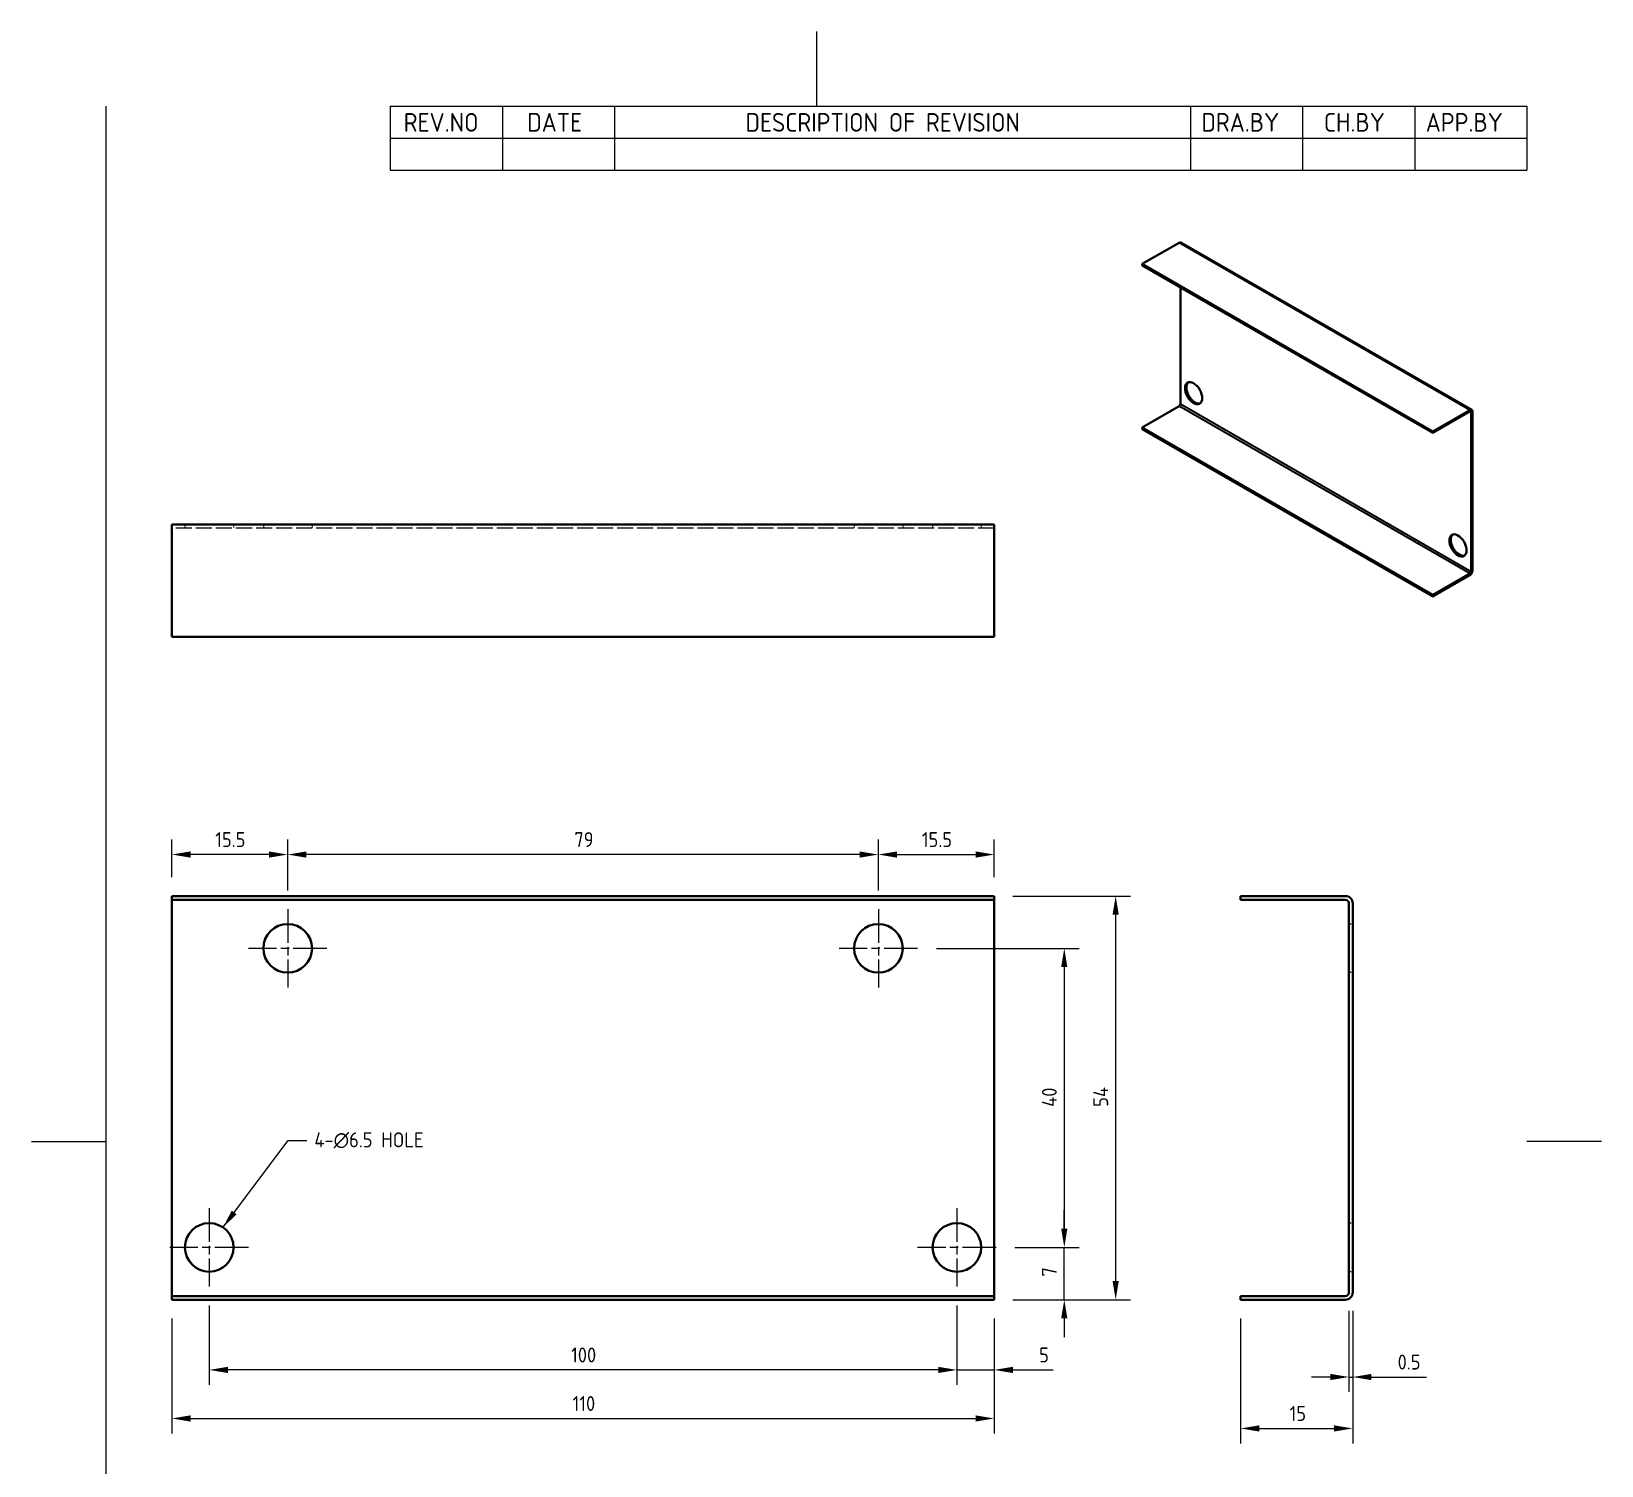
# Model space of a CAD drawing. Header units: millimetres. Extents: x 0 to 210, y 0 to 297.
# Drawn here: x 0 to 210, y 105.2 to 297 of the extents above; entities that cross this region are included whole.
import ezdxf

# ---------------------------------------------------------------- set-up
doc = ezdxf.new("R2010")
doc.units = ezdxf.units.MM
doc.linetypes.add('CHAIN', pattern=[0.35429999999999995, 0.2362, -0.0295, 0.0591, -0.0295])
doc.linetypes.add('DASHED', pattern=[0.2067, 0.1654, -0.0413])
doc.layers.get('0').update_dxf_attribs({"color": 3, "lineweight": 25})
for name, color, linetype, lineweight in [('가려진 것(ISO)', 2, 'DASHED', 18), ('가시적인 것(ISO)', 3, 'Continuous', 40), ('가시적인 좁은 것(ISO)', 3, 'Continuous', 35), ('경계(ISO)', 7, 'Continuous', 25), ('기호(ISO)', 5, 'Continuous', 25), ('중심 표식(ISO)', 1, 'Continuous', 25), ('치수(ISO)', 2, 'Continuous', 25)]:
    doc.layers.add(name, color=color, linetype=linetype, lineweight=lineweight)
doc.styles.add('ISO ProportionalPSTEK', font='isocp.shx')
doc.styles.add('치수 텍스트_PSTEK_POSCO', font='isocp.shx')
doc.dimstyles.new('치수_PSTEK_POSCO', dxfattribs={"dimtxt": 2, "dimasz": 2.5, "dimexe": 2, "dimexo": 2.5, "dimgap": 1, "dimtad": 1, "dimrnd": 1e-08, "dimdsep": 46, "dimtxsty": '치수 텍스트_PSTEK_POSCO', "dimcen": 0.09, "dimdle": 10, "dimclrd": 7, "dimclre": 7, "dimclrt": 2, "dimadec": 1, "dimazin": 2, "dimtfac": 1, "dimtmove": 0, "dimatfit": 3, "dimfxl": 0, "dimtolj": 1, "dimlwd": -1, "dimlwe": -1, "dimarcsym": 0})
doc.dimstyles.new('치수_PSTEK_POSCO$7', dxfattribs={"dimtxt": 2, "dimasz": 2.5, "dimexe": 2, "dimexo": 2.5, "dimgap": 1, "dimtad": 1, "dimrnd": 1e-08, "dimdsep": 46, "dimtxsty": '치수 텍스트_PSTEK_POSCO', "dimcen": 0.09, "dimdle": 10, "dimclrd": 7, "dimclre": 7, "dimclrt": 2, "dimadec": 1, "dimazin": 2, "dimtfac": 1, "dimtmove": 0, "dimatfit": 3, "dimfxl": 0, "dimtolj": 1, "dimlwd": -1, "dimlwe": -1, "dimarcsym": 0})

# ---------------------------------------------------------------- blocks, each defined once
blk = doc.blocks.new('경계 Default Border')
at = {"layer": '경계(ISO)', "flags": 128}
for points in [[(105, 297.0000076293945), (105, 287.0000076293945)], [(10, 10), (10, 287.0000076293945)], [(0, 148.5000038146973), (10, 148.5000038146973)], [(210, 148.5000038146973), (200, 148.5000038146973)]]:
    blk.add_lwpolyline(points, dxfattribs=at)
blk = doc.blocks.new('리비전 내역')
at = {"layer": '기호(ISO)'}
for p, q in [((48.00000000000001, 287.0000076293945), (200, 287.0000076293945)), ((48.00000000000001, 287.0000076293945), (48.00000000000001, 282.7200076293945)), ((63.00000000000001, 287.0000076293945), (63.00000000000001, 282.7200076293945)), ((78, 287.0000076293945), (78, 282.7200076293945)), ((155, 287.0000076293945), (155, 282.7200076293945)), ((170, 287.0000076293945), (170, 282.7200076293945)), ((185, 287.0000076293945), (185, 282.7200076293945)), ((200, 287.0000076293945), (200, 282.7200076293945)), ((48.00000000000001, 282.7200076293945), (200, 282.7200076293945)), ((48.00000000000001, 282.7200076293945), (48.00000000000001, 278.4400076293945)), ((63.00000000000001, 282.7200076293945), (63.00000000000001, 278.4400076293945)), ((78, 282.7200076293945), (78, 278.4400076293945)), ((155, 282.7200076293945), (155, 278.4400076293945)), ((170, 282.7200076293945), (170, 278.4400076293945)), ((185, 282.7200076293945), (185, 278.4400076293945)), ((200, 282.7200076293945), (200, 278.4400076293945)), ((48.00000000000001, 278.4400076293945), (200, 278.4400076293945))]:
    blk.add_line(p, q, dxfattribs=at)
at = {"layer": '기호(ISO)', "color": 2, "char_height": 2.5, "attachment_point": 7, "style": 'ISO ProportionalPSTEK'}
for s, insert in [('REV.NO', (49.7871163682308, 283.5831900503393)), ('DATE', (66.31423177283666, 283.5831900503393)), ('DESCRIPTION OF REVISION', (95.50702043336295, 283.5831900503393)), ('DRA.BY', (156.4757339553203, 283.5831900503393)), ('CH.BY', (172.8642915086116, 283.5831900503393)), ('APP.BY', (186.4777339604403, 283.5831900503393))]:
    blk.add_mtext(s, dxfattribs=dict(at, insert=insert))
blk = doc.blocks.new('*D23')
at = {"layer": 'Defpoints', "color": 0}
for p in [(18.77801040483829, 127.3541223550404), (128.7780104048383, 127.3541223550404), (128.7780104048383, 111.473298039923)]:
    blk.add_point(p, dxfattribs=at)
at = {"layer": '치수(ISO)', "color": 7}
for p, q in [((18.77801040483829, 124.8541223550404), (18.77801040483829, 109.473298039923)), ((128.7780104048383, 124.8541223550404), (128.7780104048383, 109.473298039923)), ((21.27801040483829, 111.473298039923), (126.2780104048383, 111.473298039923))]:
    blk.add_line(p, q, dxfattribs=at)
for points in [[(21.27801040483829, 111.8899647065896), (21.27801040483829, 111.0566313732563), (18.77801040483829, 111.473298039923)], [(126.2780104048383, 111.8899647065896), (126.2780104048383, 111.0566313732563), (128.7780104048383, 111.473298039923)]]:
    blk.add_solid(points, dxfattribs=at)
at = {"layer": '치수(ISO)', "color": 2, "insert": (72.3772230032635, 113.473298039923), "char_height": 2, "attachment_point": 4, "style": '치수 텍스트_PSTEK_POSCO'}
blk.add_mtext('\\A1;110', dxfattribs=at)
blk = doc.blocks.new('*D24')
at = {"layer": 'Defpoints', "color": 0}
for p in [(128.7780104048383, 181.3541223550404), (128.7780104048383, 127.3541223550404), (145.0106339350178, 127.3541223550404)]:
    blk.add_point(p, dxfattribs=at)
at = {"layer": '치수(ISO)', "color": 7}
for p, q in [((131.2780104048383, 181.3541223550404), (147.0106339350178, 181.3541223550404)), ((145.0106339350178, 178.8541223550404), (145.0106339350178, 129.8541223550404)), ((131.2780104048383, 127.3541223550404), (147.0106339350178, 127.3541223550404))]:
    blk.add_line(p, q, dxfattribs=at)
for points in [[(144.5939672683512, 178.8541223550404), (145.4273006016845, 178.8541223550404), (145.0106339350178, 181.3541223550404)], [(144.5939672683512, 129.8541223550404), (145.4273006016845, 129.8541223550404), (145.0106339350178, 127.3541223550404)]]:
    blk.add_solid(points, dxfattribs=at)
at = {"layer": '치수(ISO)', "color": 2, "insert": (143.0106339350178, 153.1541223550404), "char_height": 2, "attachment_point": 4, "rotation": 90, "style": '치수 텍스트_PSTEK_POSCO'}
blk.add_mtext('\\A1;54', dxfattribs=at)
blk = doc.blocks.new('*D25')
at = {"layer": 'Defpoints', "color": 0}
for p in [(118.5280104048383, 174.3541223550404), (129.0280104048383, 134.3541223550404), (138.1376492750776, 134.3541223550404)]:
    blk.add_point(p, dxfattribs=at)
at = {"layer": '치수(ISO)', "color": 7}
for p, q in [((121.0280104048383, 174.3541223550404), (140.1376492750776, 174.3541223550404)), ((138.1376492750776, 171.8541223550404), (138.1376492750776, 136.8541223550404)), ((131.5280104048383, 134.3541223550404), (140.1376492750776, 134.3541223550404))]:
    blk.add_line(p, q, dxfattribs=at)
for points in [[(137.7209826084109, 171.8541223550404), (138.5543159417442, 171.8541223550404), (138.1376492750776, 174.3541223550404)], [(137.7209826084109, 136.8541223550404), (138.5543159417442, 136.8541223550404), (138.1376492750776, 134.3541223550404)]]:
    blk.add_solid(points, dxfattribs=at)
at = {"layer": '치수(ISO)', "color": 2, "insert": (136.1376492750775, 153.1533349534656), "char_height": 2, "attachment_point": 4, "rotation": 90, "style": '치수 텍스트_PSTEK_POSCO'}
blk.add_mtext('\\A1;40', dxfattribs=at)
blk = doc.blocks.new('*D26')
at = {"layer": 'Defpoints', "color": 0}
for p in [(23.77801040483829, 129.1041223550404), (123.7780104048383, 129.1041223550404), (23.77801040483829, 117.9685674974947)]:
    blk.add_point(p, dxfattribs=at)
at = {"layer": '치수(ISO)', "color": 7}
for p, q in [((23.77801040483829, 126.6041223550404), (23.77801040483829, 115.9685674974947)), ((123.7780104048383, 126.6041223550404), (123.7780104048383, 115.9685674974947)), ((121.2780104048383, 117.9685674974947), (26.27801040483829, 117.9685674974947))]:
    blk.add_line(p, q, dxfattribs=at)
for points in [[(26.27801040483829, 118.3852341641614), (26.27801040483829, 117.551900830828), (23.77801040483829, 117.9685674974947)], [(121.2780104048383, 118.3852341641614), (121.2780104048383, 117.551900830828), (123.7780104048383, 117.9685674974947)]]:
    blk.add_solid(points, dxfattribs=at)
at = {"layer": '치수(ISO)', "color": 2, "insert": (72.17722300326349, 119.9685674974947), "char_height": 2, "attachment_point": 4, "style": '치수 텍스트_PSTEK_POSCO'}
blk.add_mtext('\\A1;100', dxfattribs=at)
blk = doc.blocks.new('*D27')
at = {"layer": 'Defpoints', "color": 0}
for p in [(123.7780104048383, 129.1041223550404), (128.7780104048383, 127.3541223550404), (128.7780104048383, 117.9685674974947)]:
    blk.add_point(p, dxfattribs=at)
at = {"layer": '치수(ISO)', "color": 7}
for p, q in [((123.7780104048383, 126.6041223550404), (123.7780104048383, 115.9685674974947)), ((128.7780104048383, 124.8541223550404), (128.7780104048383, 115.9685674974947)), ((121.2780104048383, 117.9685674974947), (118.7780104048383, 117.9685674974947)), ((123.7780104048383, 117.9685674974947), (128.7780104048383, 117.9685674974947)), ((131.2780104048383, 117.9685674974947), (136.6608531173129, 117.9685674974947))]:
    blk.add_line(p, q, dxfattribs=at)
for points in [[(121.2780104048383, 118.3852341641614), (121.2780104048383, 117.551900830828), (123.7780104048383, 117.9685674974947)], [(131.2780104048383, 118.3852341641614), (131.2780104048383, 117.551900830828), (128.7780104048383, 117.9685674974947)]]:
    blk.add_solid(points, dxfattribs=at)
at = {"layer": '치수(ISO)', "color": 2, "insert": (134.7780104048383, 119.9685674974947), "char_height": 2, "attachment_point": 4, "style": '치수 텍스트_PSTEK_POSCO'}
blk.add_mtext('\\A1;5', dxfattribs=at)
blk = doc.blocks.new('*D28')
at = {"layer": 'Defpoints', "color": 0}
for p in [(129.0280104048383, 134.3541223550404), (138.1376492750776, 134.3541223550404), (128.7780104048383, 127.3541223550404)]:
    blk.add_point(p, dxfattribs=at)
at = {"layer": '치수(ISO)', "color": 7}
for p, q in [((138.1376492750776, 136.8541223550404), (138.1376492750776, 139.3541223550404)), ((131.5280104048383, 134.3541223550404), (140.1376492750776, 134.3541223550404)), ((138.1376492750776, 127.3541223550404), (138.1376492750776, 134.3541223550404)), ((131.2780104048383, 127.3541223550404), (140.1376492750776, 127.3541223550404)), ((138.1376492750776, 124.8541223550404), (138.1376492750776, 122.3541223550404))]:
    blk.add_line(p, q, dxfattribs=at)
for points in [[(137.7209826084109, 136.8541223550404), (138.5543159417442, 136.8541223550404), (138.1376492750776, 134.3541223550404)], [(137.7209826084109, 124.8541223550404), (138.5543159417442, 124.8541223550404), (138.1376492750776, 127.3541223550404)]]:
    blk.add_solid(points, dxfattribs=at)
at = {"layer": '치수(ISO)', "color": 2, "insert": (136.1376492750775, 130.4541223550404), "char_height": 2, "attachment_point": 4, "rotation": 90, "style": '치수 텍스트_PSTEK_POSCO'}
blk.add_mtext('\\A1;7', dxfattribs=at)
blk = doc.blocks.new('*D29')
at = {"layer": 'Defpoints', "color": 0}
for p in [(176.7156722142765, 128.3541223550404), (161.7156722142765, 127.3541223550404), (176.7156722142765, 110.1397338571001)]:
    blk.add_point(p, dxfattribs=at)
at = {"layer": '치수(ISO)', "color": 7}
for p, q in [((161.7156722142765, 124.8541223550404), (161.7156722142765, 108.1397338571001)), ((176.7156722142765, 125.8541223550404), (176.7156722142765, 108.1397338571001)), ((164.2156722142765, 110.1397338571001), (174.2156722142765, 110.1397338571001))]:
    blk.add_line(p, q, dxfattribs=at)
for points in [[(164.2156722142765, 110.5564005237667), (164.2156722142765, 109.7230671904334), (161.7156722142765, 110.1397338571001)], [(174.2156722142765, 110.5564005237667), (174.2156722142765, 109.7230671904334), (176.7156722142765, 110.1397338571001)]]:
    blk.add_solid(points, dxfattribs=at)
at = {"layer": '치수(ISO)', "color": 2, "insert": (168.2742508580392, 112.1397338571001), "char_height": 2, "attachment_point": 4, "style": '치수 텍스트_PSTEK_POSCO'}
blk.add_mtext('\\A1;15', dxfattribs=at)
blk = doc.blocks.new('*D30')
at = {"layer": 'Defpoints', "color": 0}
for p in [(176.2156722142765, 128.3541223550404), (176.7156722142765, 128.3541223550404), (176.7156722142765, 117.0173234814908)]:
    blk.add_point(p, dxfattribs=at)
at = {"layer": '치수(ISO)', "color": 7}
for p, q in [((176.2156722142765, 125.8541223550404), (176.2156722142765, 115.0173234814908)), ((176.7156722142765, 125.8541223550404), (176.7156722142765, 115.0173234814908)), ((173.7156722142765, 117.0173234814908), (171.2156722142765, 117.0173234814908)), ((176.2156722142765, 117.0173234814908), (176.7156722142765, 117.0173234814908)), ((179.2156722142765, 117.0173234814908), (186.6000897299007, 117.0173234814908))]:
    blk.add_line(p, q, dxfattribs=at)
for points in [[(173.7156722142765, 117.4339901481575), (173.7156722142765, 116.6006568148241), (176.2156722142765, 117.0173234814908)], [(179.2156722142765, 117.4339901481575), (179.2156722142765, 116.6006568148241), (176.7156722142765, 117.0173234814908)]]:
    blk.add_solid(points, dxfattribs=at)
at = {"layer": '치수(ISO)', "color": 2, "insert": (182.7156722142765, 119.0173234814908), "char_height": 2, "attachment_point": 4, "style": '치수 텍스트_PSTEK_POSCO'}
blk.add_mtext('\\A1;0.5', dxfattribs=at)
blk = doc.blocks.new('*D31')
at = {"layer": 'Defpoints', "color": 0}
for p in [(34.27801040483829, 186.9000296094657), (34.27801040483829, 179.6041223550404), (113.2780104048383, 179.6041223550404)]:
    blk.add_point(p, dxfattribs=at)
at = {"layer": '치수(ISO)', "color": 7}
for p, q in [((34.27801040483829, 182.1041223550404), (34.27801040483829, 188.9000296094657)), ((110.7780104048383, 186.9000296094657), (36.77801040483829, 186.9000296094657)), ((113.2780104048383, 182.1041223550404), (113.2780104048383, 188.9000296094657))]:
    blk.add_line(p, q, dxfattribs=at)
for points in [[(36.77801040483829, 187.3166962761324), (36.77801040483829, 186.4833629427991), (34.27801040483829, 186.9000296094657)], [(110.7780104048383, 187.3166962761324), (110.7780104048383, 186.4833629427991), (113.2780104048383, 186.9000296094657)]]:
    blk.add_solid(points, dxfattribs=at)
at = {"layer": '치수(ISO)', "color": 2, "insert": (72.60641692583653, 188.9000296094657), "char_height": 2, "attachment_point": 4, "style": '치수 텍스트_PSTEK_POSCO'}
blk.add_mtext('\\A1;79', dxfattribs=at)
blk = doc.blocks.new('*D32')
at = {"layer": 'Defpoints', "color": 0}
for p in [(128.7780104048383, 186.9000296094657), (128.7780104048383, 181.3541223550404), (113.2780104048383, 179.6041223550404)]:
    blk.add_point(p, dxfattribs=at)
at = {"layer": '치수(ISO)', "color": 7}
for p, q in [((113.2780104048383, 182.1041223550404), (113.2780104048383, 188.9000296094657)), ((115.7780104048383, 186.9000296094657), (126.2780104048383, 186.9000296094657)), ((128.7780104048383, 183.8541223550404), (128.7780104048383, 188.9000296094657))]:
    blk.add_line(p, q, dxfattribs=at)
for points in [[(115.7780104048383, 187.3166962761324), (115.7780104048383, 186.4833629427991), (113.2780104048383, 186.9000296094657)], [(126.2780104048383, 187.3166962761324), (126.2780104048383, 186.4833629427991), (128.7780104048383, 186.9000296094657)]]:
    blk.add_solid(points, dxfattribs=at)
at = {"layer": '치수(ISO)', "color": 2, "insert": (119.086589048601, 188.9000296094657), "char_height": 2, "attachment_point": 4, "style": '치수 텍스트_PSTEK_POSCO'}
blk.add_mtext('\\A1;15.5', dxfattribs=at)
blk = doc.blocks.new('*D33')
at = {"layer": 'Defpoints', "color": 0}
for p in [(18.77801040483831, 186.9000296094657), (18.77801040483831, 181.3541223550404), (34.27801040483829, 179.6041223550404)]:
    blk.add_point(p, dxfattribs=at)
at = {"layer": '치수(ISO)', "color": 7}
for p, q in [((18.77801040483831, 183.8541223550404), (18.77801040483831, 188.9000296094657)), ((31.77801040483829, 186.9000296094657), (21.27801040483831, 186.9000296094657)), ((34.27801040483829, 182.1041223550404), (34.27801040483829, 188.9000296094657))]:
    blk.add_line(p, q, dxfattribs=at)
for points in [[(21.27801040483831, 187.3166962761324), (21.27801040483831, 186.4833629427991), (18.77801040483831, 186.9000296094657)], [(31.77801040483829, 187.3166962761324), (31.77801040483829, 186.4833629427991), (34.27801040483829, 186.9000296094657)]]:
    blk.add_solid(points, dxfattribs=at)
at = {"layer": '치수(ISO)', "color": 2, "insert": (24.58658904860099, 188.9000296094657), "char_height": 2, "attachment_point": 4, "style": '치수 텍스트_PSTEK_POSCO'}
blk.add_mtext('\\A1;15.5', dxfattribs=at)

msp = doc.modelspace()

# ---------------------------------------------------------------- linework, layer by layer
at = {"layer": '가려진 것(ISO)', "ltscale": 0.9522482752799988}
for p, q in [((20.52801040485881, 231.0392047327936), (20.52801040485881, 230.5392047327936)), ((27.02801040485881, 231.0392047327936), (27.02801040485881, 230.5392047327936)), ((31.02801040485881, 231.0392047328055), (31.02801040485881, 230.5392047328055)), ((37.52801040485881, 231.0392047328055), (37.52801040485881, 230.5392047328055)), ((110.0280104048588, 231.0392047328055), (110.0280104048588, 230.5392047328055)), ((116.5280104048588, 231.0392047328055), (116.5280104048588, 230.5392047328055)), ((120.5280104048588, 231.0392047327936), (120.5280104048588, 230.5392047327936)), ((127.0280104048588, 231.0392047327936), (127.0280104048588, 230.5392047327936)), ((176.7156722142719, 177.6041223550404), (176.2156722142719, 177.6041223550404)), ((176.7156722142719, 171.1041223550404), (176.2156722142719, 171.1041223550404)), ((176.715672214275, 137.6041223550404), (176.2156722142751, 137.6041223550404)), ((176.715672214275, 131.1041223550404), (176.2156722142751, 131.1041223550404))]:
    msp.add_line(p, q, dxfattribs=at)
at = {"layer": '가려진 것(ISO)', "ltscale": 12.97981071472168}
msp.add_line((128.7780104048588, 230.5392047328073), (18.77801040485883, 230.5392047328073), dxfattribs=at)
at = {"layer": '가시적인 것(ISO)'}
for p, q in [((148.5400503050193, 265.8895020696685), (153.4897977733243, 268.7398720662152)), ((153.7393138791165, 268.7643902218666), (192.6301868443823, 246.3686259632916)), ((148.5400503050193, 265.6851152884578), (148.5400503050193, 265.8895020696685)), ((187.4309232702851, 243.4937378110934), (148.5400503050193, 265.8895020696685)), ((187.4309232702851, 243.2893510298828), (148.5400503050193, 265.6851152884578)), ((153.666574468621, 247.176672186336), (153.666574468621, 262.7329463634647)), ((148.5400503050193, 244.0201164801306), (153.4897977733243, 246.8704864766773)), ((192.3806707385903, 246.3441078076402), (187.4309232702851, 243.4937378110934)), ((187.4309232702851, 243.2893510298828), (192.3806707385903, 246.1397210264296)), ((192.5574474338869, 246.037133173667), (192.5574474338869, 224.780907927761)), ((192.7342241291835, 224.8827068562091), (192.7342241291835, 246.1389321021151)), ((148.5400503050193, 244.0201164801306), (187.4309232702851, 221.6243522215555)), ((148.5400503050193, 244.0201164801306), (148.5400503050193, 243.8157296989199)), ((148.5400503050193, 243.8157296989199), (187.4309232702851, 221.4199654403449)), ((187.4309232702851, 243.2893510298828), (187.4309232702851, 243.4937378110934)), ((18.77801040485883, 231.0392047328073), (128.7780104048588, 231.0392047328073)), ((18.77801040485882, 231.0392047328073), (18.77801040485882, 230.0392047328076)), ((128.7780104048588, 230.0392047328076), (128.7780104048588, 231.0392047328073)), ((18.77801040485883, 216.0392047328075), (18.77801040485882, 230.0392047328076)), ((128.7780104048588, 230.0392047328076), (128.7780104048588, 216.0392047328076)), ((187.4309232702851, 221.6243522215555), (192.3806707385903, 224.4747222181023)), ((187.4309232702851, 221.4199654403449), (192.3806707385903, 224.2703354368916)), ((187.4309232702851, 221.6243522215555), (187.4309232702851, 221.4199654403449)), ((128.7780104048588, 216.0392047328076), (18.77801040485883, 216.0392047328075)), ((18.77801040483831, 180.8541223550404), (18.77801040483831, 181.3541223550403)), ((128.7780104048383, 181.3541223550404), (18.77801040483831, 181.3541223550403)), ((128.7780104048383, 180.8541223550404), (18.77801040483831, 180.8541223550404)), ((18.77801040483831, 180.8541223550404), (18.77801040483831, 180.3541223550404)), ((128.7780104048383, 180.8541223550404), (128.7780104048383, 181.3541223550404)), ((128.7780104048383, 180.8541223550404), (128.7780104048383, 180.3541223550404)), ((175.7156722142765, 181.3541223550404), (161.7156722142765, 181.3541223550404)), ((161.7156722142765, 180.8541223550404), (161.7156722142765, 181.3541223550404)), ((161.7156722142765, 180.8541223550404), (175.7156722142765, 180.8541223550404)), ((18.77801040483831, 128.3541223550404), (18.77801040483831, 180.3541223550404)), ((128.7780104048383, 180.3541223550404), (128.7780104048383, 128.3541223550404)), ((176.2156722142765, 180.3541223550404), (176.2156722142765, 128.3541223550404)), ((176.7156722142765, 128.3541223550404), (176.7156722142765, 180.3541223550404)), ((18.77801040483829, 127.8541223550404), (18.77801040483829, 128.3541223550404)), ((128.7780104048383, 127.8541223550404), (128.7780104048383, 128.3541223550404)), ((18.77801040483829, 127.8541223550404), (128.7780104048383, 127.8541223550404)), ((18.77801040483829, 127.8541223550404), (18.77801040483829, 127.3541223550404)), ((18.77801040483829, 127.3541223550404), (128.7780104048383, 127.3541223550404)), ((128.7780104048383, 127.8541223550404), (128.7780104048383, 127.3541223550404)), ((161.7156722142765, 127.8541223550404), (175.7156722142765, 127.8541223550404)), ((161.7156722142765, 127.8541223550404), (161.7156722142765, 127.3541223550404)), ((161.7156722142765, 127.3541223550404), (175.7156722142765, 127.3541223550404))]:
    msp.add_line(p, q, dxfattribs=at)
for centre in [(34.27801040483829, 174.3541223550404), (113.2780104048383, 174.3541223550404), (23.77801040483829, 134.3541223550404), (123.7780104048383, 134.3541223550404)]:
    msp.add_circle(centre, 3.25, dxfattribs=at)
for centre, radius, start, end in [((175.7156722142765, 180.3541223550404), 0.9999999999999896, 0, 90), ((175.7156722142765, 180.3541223550404), 0.4999999999999893, 0, 90), ((175.7156722142765, 128.3541223550404), 0.9999999999999964, 270, 0), ((175.7156722142765, 128.3541223550404), 0.4999999999999982, 270, 0)]:
    msp.add_arc(centre, radius, start, end, dxfattribs=at)
for centre, major_axis, ratio, start_param, end_param in [((153.4897977733243, 268.331098503794), (0.2495161057920926, 0.4332917180726535), 0.5780931159156389, 0, 0.7834644549744159), ((155.6111181168842, 248.713123204831), (-0.8109273438246576, 1.408198083735907), 0.5780931159158105, 0.1087903759564634, 3.032802277633336), ((153.4897977733243, 247.0748732578879), (0.1247580528960323, 0.2166458590363323), 0.5780931159156388, 3.925057108563935, 5.495853435358965), ((192.3806707385903, 245.9353342452189), (0.2495161057920886, 0.4332917180726467), 0.5780931159156389, 5.495853435359137, 7.066649762154102), ((192.3806707385903, 245.9353342452189), (0.1247580528960429, 0.216645859036321), 0.5780931159156389, 5.495853435358963, 7.066649762154001), ((190.9664571762168, 228.3533375152174), (-0.8109273438246576, 1.408198083735907), 0.5780931159158105, 0.1087903759564477, 3.032802277633336), ((192.3806707385903, 224.6791089993129), (0.2495161057920644, 0.4332917180726646), 0.5780931159156387, 3.925057108563935, 5.495853435358878), ((192.3806707385903, 224.6791089993129), (0.1247580528960323, 0.2166458590363323), 0.5780931159156388, 3.925057108563834, 5.495853435358965)]:
    msp.add_ellipse(centre, major_axis=major_axis, ratio=ratio, start_param=start_param, end_param=end_param, dxfattribs=at)
for centre in [(155.4343414215876, 248.611324276383), (190.7896804809202, 228.2515385867693)]:
    msp.add_ellipse(centre, major_axis=(-0.8109273438246583, 1.408198083735908), ratio=0.5780931159158106, dxfattribs=at)
at = {"layer": '가시적인 좁은 것(ISO)'}
for p, q in [((192.3806707385903, 246.3441078076402), (153.4897977733243, 268.7398720662152)), ((192.3806707385903, 224.4747222181023), (153.4897977733243, 246.8704864766773)), ((153.666574468621, 247.176672186336), (192.5574474338869, 224.780907927761)), ((192.5574474338869, 246.037133173667), (192.3799857439872, 246.1393265642723)), ((192.3806707385903, 246.1397210264296), (192.3806707385903, 246.3441078076402)), ((192.7342241291835, 246.1389321021151), (192.5574474338869, 246.037133173667)), ((192.5574474338869, 224.780907927761), (192.7342241291835, 224.8827068562091)), ((192.3806707385903, 224.2703354368916), (192.3806707385903, 224.4747222181023))]:
    msp.add_line(p, q, dxfattribs=at)
at = {"layer": '중심 표식(ISO)', "linetype": 'CHAIN', "ltscale": 19.05165100097656}
for p, q in [((34.27801040483829, 179.6041223550404), (34.27801040483829, 169.1041223550404)), ((113.2780104048383, 179.6041223550404), (113.2780104048383, 169.1041223550404)), ((39.52801040483828, 174.3541223550404), (29.02801040483829, 174.3541223550404)), ((118.5280104048383, 174.3541223550404), (108.0280104048383, 174.3541223550404)), ((23.77801040483829, 139.6041223550404), (23.77801040483829, 129.1041223550404)), ((123.7780104048383, 139.6041223550404), (123.7780104048383, 129.1041223550404)), ((29.02801040483829, 134.3541223550404), (18.52801040483829, 134.3541223550404)), ((129.0280104048383, 134.3541223550404), (118.5280104048383, 134.3541223550404))]:
    msp.add_line(p, q, dxfattribs=at)

# ---------------------------------------------------------------- block references
msp.add_blockref('경계 Default Border', (0, 0))
at = {"layer": '기호(ISO)'}
msp.add_blockref('리비전 내역', (0, 0), dxfattribs=at)

# ---------------------------------------------------------------- texts
at = {"layer": '기호(ISO)', "color": 2, "insert": (37.84369327513875, 148.6754235490769), "char_height": 2.000000029802322, "width": 17.08267712146043, "attachment_point": 4, "line_spacing_factor": 0.3499999940395355, "style": '치수 텍스트_PSTEK_POSCO'}
msp.add_mtext('{4-\\fAIGDT|b0|i0;\\H2.0000;n\\fisocp|b0|i0;\\H2.0000;6.5 HOLE}', dxfattribs=at)

# ---------------------------------------------------------------- dimensions: what is measured, and where the dimension line sits
at = {"layer": '치수(ISO)', "color": 7}
for base, p1, p2, angle, override, picture, middle in [((18.77801040483831, 186.9000296094657), (34.27801040483829, 179.6041223550404), (18.77801040483831, 181.3541223550404), 180, {"dimdec": 2, "dimtp": 0, "dimtm": -0, "dimtdec": 2, "dimtofl": 0, "dimatfit": 1}, '*D33', (26.5280104048383, 186.9000296094657)), ((34.27801040483829, 186.9000296094657), (113.2780104048383, 179.6041223550404), (34.27801040483829, 179.6041223550404), 180, {"dimdec": 2, "dimtp": 0, "dimtm": -0, "dimtdec": 2, "dimtofl": 0, "dimatfit": 1}, '*D31', (73.77801040483828, 186.9000296094657)), ((128.7780104048383, 186.9000296094657), (113.2780104048383, 179.6041223550404), (128.7780104048383, 181.3541223550404), 180, {"dimdec": 2, "dimtp": 0, "dimtm": -0, "dimtdec": 2, "dimtofl": 0, "dimatfit": 1}, '*D32', (121.0280104048383, 186.9000296094657)), ((145.0106339350178, 127.3541223550404), (128.7780104048383, 181.3541223550404), (128.7780104048383, 127.3541223550404), 90, {"dimdec": 2, "dimtp": 0, "dimtm": -0, "dimtdec": 2, "dimtofl": 0, "dimatfit": 1}, '*D24', (145.0106339350178, 154.3541223550404)), ((138.1376492750776, 134.3541223550404), (118.5280104048383, 174.3541223550404), (129.0280104048383, 134.3541223550404), 90, {"dimdec": 2, "dimtp": 0, "dimtm": -0, "dimtdec": 2, "dimtofl": 0, "dimatfit": 1}, '*D25', (138.1376492750775, 154.3541223550404)), ((138.1376492750776, 134.3541223550404), (128.7780104048383, 127.3541223550404), (129.0280104048383, 134.3541223550404), 270, {"dimdec": 2, "dimtp": 0, "dimtm": -0, "dimtdec": 2, "dimtofl": 1, "dimatfit": 1}, '*D28', (138.1376492750775, 130.8541223550404)), ((23.77801040483829, 117.9685674974947), (123.7780104048383, 129.1041223550404), (23.77801040483829, 129.1041223550404), 180, {"dimdec": 2, "dimtp": 0, "dimtm": -0, "dimtdec": 2, "dimtofl": 0, "dimatfit": 1}, '*D26', (73.7780104048383, 117.9685674974947)), ((128.7780104048383, 117.9685674974947), (123.7780104048383, 129.1041223550404), (128.7780104048383, 127.3541223550404), 180, {"dimdec": 2, "dimtp": 0, "dimtm": -0, "dimtdec": 2, "dimtofl": 1, "dimatfit": 1}, '*D27', (135.2194317610756, 117.9685674974947)), ((176.7156722142765, 110.1397338571001), (161.7156722142765, 127.3541223550404), (176.7156722142765, 128.3541223550404), 180, {"dimdec": 2, "dimtp": 0, "dimtm": -0, "dimtdec": 2, "dimtofl": 0, "dimatfit": 1}, '*D29', (169.2156722142765, 110.1397338571001)), ((176.7156722142765, 117.0173234814908), (176.2156722142765, 128.3541223550404), (176.7156722142765, 128.3541223550404), 180, {"dimdec": 2, "dimtp": 0, "dimtm": -0, "dimtdec": 2, "dimtofl": 1, "dimatfit": 1}, '*D30', (184.1578809720886, 117.0173234814908)), ((128.7780104048383, 111.473298039923), (18.77801040483829, 127.3541223550404), (128.7780104048383, 127.3541223550404), 180, {"dimdec": 2, "dimtp": 0, "dimtm": -0, "dimtdec": 2, "dimtofl": 0, "dimatfit": 1}, '*D23', (73.7780104048383, 111.473298039923))]:
    dim = msp.add_linear_dim(base=base, p1=p1, p2=p2, angle=angle, dimstyle='치수_PSTEK_POSCO', override=override, dxfattribs=at)
    dim.commit()
    dim.dimension.update_dxf_attribs({"geometry": picture, "text_midpoint": middle, "dimtype": 160})

# ---------------------------------------------------------------- leaders
at = {"layer": '기호(ISO)', "color": 7, "annotation_type": 0, "has_hookline": 1, "hookline_direction": 0, "text_width": 16.00430129049346}
msp.add_leader([(25.62128061261082, 137.0308470217064), (34.34369327513875, 148.6754235490769), (36.84369327513875, 148.6754235490769)], dimstyle='치수_PSTEK_POSCO$7', override={"dimtad": 0}, dxfattribs=at)

doc.saveas('drawing.dxf')
